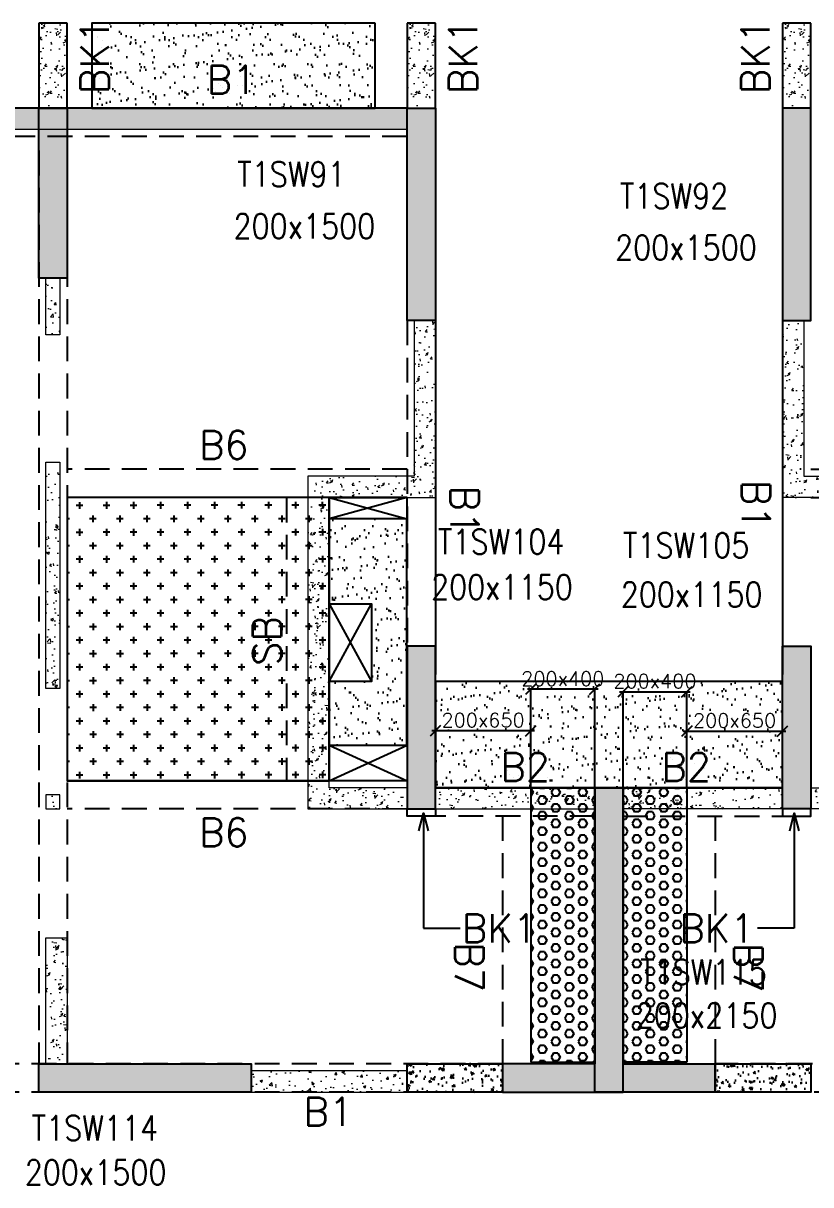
# Model space of a CAD drawing. Header units: millimetres. Extents: x 1078357 to 2594950, y -4969473 to -4636555.
# Drawn here: x 1542815 to 1548374, y -4661662 to -4653458 of the extents above; entities that cross this region are included whole.
import ezdxf

# ---------------------------------------------------------------- set-up
doc = ezdxf.new("R2010")
doc.units = ezdxf.units.MM
doc.header["$PDMODE"] = 35
for name, pattern in [('CONTINOUS', [0]), ('HIDDEN', [0.375, 0.25, -0.125]), ('New Retail block$0$CONTINOUS', [0])]:
    doc.linetypes.add(name, pattern=pattern)
doc.layers.get('0').update_dxf_attribs({"lineweight": 0})
doc.layers.get('Defpoints').update_dxf_attribs({"lineweight": 0})
for name, color, linetype, lineweight in [('A-_ANOTDIMA_D-', 6, 'Continuous', 13), ('COL. NO.', 30, 'Continuous', 25), ('COL. SIZE', 7, 'Continuous', 25), ('DIM', 9, 'Continuous', 25), ('HATCH', 8, 'Continuous', 30), ('RCC UPSTAND', 43, 'Continuous', 30), ('S-NON STR RCC WALL', 8, 'Continuous', 0)]:
    doc.layers.add(name, color=color, linetype=linetype, lineweight=lineweight)
for name, color, linetype in [('B-200x325', 201, 'HIDDEN'), ('B-200x375', 41, 'HIDDEN'), ('B-200x650', 241, 'HIDDEN'), ('B-300xSLAB THK.', 151, 'Continuous'), ('BK1-200x650', 241, 'HIDDEN'), ('DC BEAM NO.', 7, 'Continuous'), ('DROP SLAB', 8, 'Continuous'), ('NON STR. RCC WALL', 6, 'Continuous'), ('S-COLUMN_SHEAR WALL', 1, 'Continuous'), ('S-PROJECTION', 54, 'New Retail block$0$CONTINOUS'), ('SLAB FOLD', 8, 'Continuous')]:
    doc.layers.add(name, color=color, linetype=linetype)
doc.styles.add('Roman', font='romans')
doc.styles.add('ROMANS', font='romans.shx', dxfattribs={"width": 0.85})
doc.dimstyles.new('HARESH', dxfattribs={"dimtxt": 150, "dimasz": 75, "dimexe": 0, "dimexo": 0, "dimgap": 25, "dimtad": 1, "dimdec": 0, "dimdsep": 46, "dimtxsty": 'Roman', "dimblk": 'OBLIQUE', "dimcen": 225, "dimdle": 25, "dimclrd": 2, "dimclre": 2, "dimclrt": 7, "dimadec": 8, "dimazin": 1, "dimtfac": 1, "dimtdec": 0, "dimtmove": 0, "dimatfit": 0, "dimfxl": 1, "dimlwd": -1, "dimlwe": -1, "dimarcsym": 0})
pattern_1 = [(50, (-4869896.11, 23389624.3), (182.184669, -15.9390855), [19.05, -209.55]), (355, (-4869896.11, 23389624.3), (-35.2434214, 191.0568452), [15.24, -167.6405842]), (100.4514447, (-4869880.93, 23389622.96), (146.9412471, 175.1177519), [16.1900088, -178.0902446]), (46.1842, (-4869896.11, 23389675.1), (271.0790409, -42.042328), [28.575, -314.325]), (96.6355576, (-4869873.52, 23389671.6), (237.404134, 247.4261246), [24.2850231, -267.1356082]), (351.1841512, (-4869896.1, 23389675.1), (237.404134, 247.4261246), [22.859967, -251.459732]), (21, (-4869870.71, 23389662.4), (151.6143913, -102.2651982), [19.05, -209.55]), (326, (-4869870.71, 23389662.4), (61.8020283, 184.1879661), [15.24, -167.64]), (71.451445, (-4869858.08, 23389653.87), (213.4164193, 81.9227689), [16.1900088, -178.0899376]), (37.5, (-4869896.11, 23389624.29), (3.08860325, 84.55503887), [0, -165.608, 0, -170.18, 0, -168.275]), (7.5, (-4869896.11, 23389624.29), (66.8196625, 100.18057482), [0, -97.028, 0, -161.798, 0, -64.135]), (327.5, (-4869952.754, 23389624.29), (135.59059517, -5.728744), [0, -63.5, 0, -198.12, 0, -262.89]), (317.5, (-4869978.15, 23389624.29), (148.1291814, 25.42649103), [0, -82.55, 0, -131.572, 0, -186.69])]
pattern_2 = [(180, (1472199.53, -4472052.85), (-7e-15, -54.992613), [31.75, -63.5]), (300, (1472199.53, -4472052.85), (47.625, 27.496307), [31.75, -63.5]), (240, (1472167.78, -4472052.85), (47.625, -27.496307), [31.75, -63.5])]

# ---------------------------------------------------------------- blocks, each defined once
blk = doc.blocks.new('_Oblique')
at = {"color": 0, "linetype": 'ByBlock', "lineweight": -2}
blk.add_line((-0.5, -0.5), (0.5, 0.5), dxfattribs=at)
blk = doc.blocks.new('*D1372')
at = {"layer": 'Defpoints', "color": 0, "ltscale": 700, "transparency": 16777216}
for p in [(1546399, -4658162.3), (1546399, -4658857.3, 0), (1546849.2, -4658857.3, 0)]:
    blk.add_point(p, dxfattribs=at)
at = {"layer": 'DIM', "color": 2, "ltscale": 700, "transparency": 16777216}
for p, q in [((1546874.2, -4658162.3), (1546374, -4658162.3)), ((1546399, -4658857.3), (1546399, -4658162.3)), ((1546849.2, -4658857.3), (1546849.2, -4658162.3))]:
    blk.add_line(p, q, dxfattribs=at)
at = {"layer": 'DIM', "color": 2, "ltscale": 700, "transparency": 16777216, "xscale": 75, "yscale": 75, "zscale": 75, "rotation": 180}
blk.add_blockref('_Oblique', (1546399, -4658162.3), dxfattribs=at)
at = {"layer": 'DIM', "color": 2, "ltscale": 700, "transparency": 16777216, "xscale": 75, "yscale": 75, "zscale": 75}
blk.add_blockref('_Oblique', (1546849.2, -4658162.3), dxfattribs=at)
at = {"layer": 'DIM', "color": 7, "ltscale": 700, "transparency": 16777216, "insert": (1546624.1, -4658087.3), "char_height": 150, "attachment_point": 5, "style": 'Roman'}
blk.add_mtext('{\\H0.666667x;200x400}', dxfattribs=at)
blk = doc.blocks.new('*D1373')
at = {"layer": 'Defpoints', "color": 0, "ltscale": 700, "transparency": 16777216}
for p in [(1545724.4, -4658455.2), (1545724.4, -4658857.3, 0), (1546399, -4658857.3, 0)]:
    blk.add_point(p, dxfattribs=at)
at = {"layer": 'DIM', "color": 2, "ltscale": 700, "transparency": 16777216}
for p, q in [((1546424, -4658455.2), (1545699.4, -4658455.2)), ((1545724.4, -4658857.3), (1545724.4, -4658455.2)), ((1546399, -4658857.3), (1546399, -4658455.2))]:
    blk.add_line(p, q, dxfattribs=at)
at = {"layer": 'DIM', "color": 2, "ltscale": 700, "transparency": 16777216, "xscale": 75, "yscale": 75, "zscale": 75, "rotation": 180}
blk.add_blockref('_Oblique', (1545724.4, -4658455.2), dxfattribs=at)
at = {"layer": 'DIM', "color": 2, "ltscale": 700, "transparency": 16777216, "xscale": 75, "yscale": 75, "zscale": 75}
blk.add_blockref('_Oblique', (1546399, -4658455.2), dxfattribs=at)
at = {"layer": 'DIM', "color": 7, "ltscale": 700, "transparency": 16777216, "insert": (1546061.7, -4658380.2), "char_height": 150, "attachment_point": 5, "style": 'Roman'}
blk.add_mtext('{\\H0.666667x;200x650}', dxfattribs=at)
blk = doc.blocks.new('*D1374')
at = {"layer": 'Defpoints', "color": 0, "ltscale": 700, "transparency": 16777216}
for p in [(1547499.3, -4658180.6), (1547049.2, -4658857.3, 0), (1547499.3, -4658857.3, 0)]:
    blk.add_point(p, dxfattribs=at)
at = {"layer": 'DIM', "color": 2, "ltscale": 700, "transparency": 16777216}
for p, q in [((1547024.2, -4658180.6), (1547524.3, -4658180.6)), ((1547049.2, -4658857.3), (1547049.2, -4658180.6)), ((1547499.3, -4658857.3), (1547499.3, -4658180.6))]:
    blk.add_line(p, q, dxfattribs=at)
at = {"layer": 'DIM', "color": 2, "ltscale": 700, "transparency": 16777216, "xscale": 75, "yscale": 75, "zscale": 75, "rotation": 180}
blk.add_blockref('_Oblique', (1547049.2, -4658180.6), dxfattribs=at)
at = {"layer": 'DIM', "color": 2, "ltscale": 700, "transparency": 16777216, "xscale": 75, "yscale": 75, "zscale": 75}
blk.add_blockref('_Oblique', (1547499.3, -4658180.6), dxfattribs=at)
at = {"layer": 'DIM', "color": 7, "ltscale": 700, "transparency": 16777216, "insert": (1547274.3, -4658105.6), "char_height": 150, "attachment_point": 5, "style": 'Roman'}
blk.add_mtext('{\\H0.666667x;200x400}', dxfattribs=at)
blk = doc.blocks.new('*D1375')
at = {"layer": 'Defpoints', "color": 0, "ltscale": 700, "transparency": 16777216}
for p in [(1548174.2, -4658457.3), (1547499.3, -4658857.3, 0), (1548174.2, -4658857.3, 0)]:
    blk.add_point(p, dxfattribs=at)
at = {"layer": 'DIM', "color": 2, "ltscale": 700, "transparency": 16777216}
for p, q in [((1547474.3, -4658457.3), (1548199.2, -4658457.3)), ((1547499.3, -4658857.3), (1547499.3, -4658457.3)), ((1548174.2, -4658857.3), (1548174.2, -4658457.3))]:
    blk.add_line(p, q, dxfattribs=at)
at = {"layer": 'DIM', "color": 2, "ltscale": 700, "transparency": 16777216, "xscale": 75, "yscale": 75, "zscale": 75, "rotation": 180}
blk.add_blockref('_Oblique', (1547499.3, -4658457.3), dxfattribs=at)
at = {"layer": 'DIM', "color": 2, "ltscale": 700, "transparency": 16777216, "xscale": 75, "yscale": 75, "zscale": 75}
blk.add_blockref('_Oblique', (1548174.2, -4658457.3), dxfattribs=at)
at = {"layer": 'DIM', "color": 7, "ltscale": 700, "transparency": 16777216, "insert": (1547836.8, -4658382.3), "char_height": 150, "attachment_point": 5, "style": 'Roman'}
blk.add_mtext('{\\H0.666667x;200x650}', dxfattribs=at)
blk = doc.blocks.new('G$CD63B60BD')
at = {"layer": 'COL. NO.', "linetype": 'Continuous', "style": 'ROMANS', "width": 0.85}
for s, p in [('T1SW91', (74827, 15346.4, -320.4)), ('T1SW92', (77527.8, 15192.3, -320.4)), ('T1SW104', (76243.9, 12750.9, -320.4)), ('T1SW105', (77549.6, 12724.9, -320.4)), ('T1SW115', (77671.7, 9711.4, -320.4)), ('T1SW114', (73375.6, 8609.2, -320.4))]:
    blk.add_text(s, height=175, dxfattribs=at).set_placement(p)
at = {"layer": 'COL. SIZE', "linetype": 'Continuous', "style": 'ROMANS', "width": 0.85}
for s, p in [('200x1500', (74800.3, 14978.9, -320.4)), ('200x1500', (77494, 14827.7, -320.4)), ('200x1150', (76194.8, 12430, -320.4)), ('200x1150', (77533.7, 12377.4, -320.4)), ('200x2150', (77639.1, 9404, -320.4)), ('200x1500', (73326.5, 8295.7, -320.4))]:
    blk.add_text(s, height=175, dxfattribs=at).set_placement(p)

msp = doc.modelspace()

# ---------------------------------------------------------------- hatches: boundary and pattern name
at = {"layer": 'DROP SLAB'}
h = msp.add_hatch(dxfattribs=at)
h.set_pattern_fill('CROSS', color=8, scale=15, angle=179.96921)
h.set_pattern_definition([(180.03079016, (-2892142.08, 14067667.74), (-95.1987999, -95.3011726), [47.625, -142.875]), (270.03079016, (-2892165.9, 14067691.54), (95.3011726, -95.1987999), [47.625, -142.875])])
h.paths.add_polyline_path([(1544974.1, -4656808.1), (1543124.4, -4656808.1), (1543124.4, -4658807.9), (1544974.1, -4658807.9)])
at = {"layer": 'HATCH'}
h = msp.add_hatch(dxfattribs=at)
h.set_pattern_fill('AR-SAND', color=8, scale=3, angle=179.97015)
h.set_pattern_definition([(37.4701541, (-1431058.95, 9333512.38), (-4.7236114, 146.8264517), [0, -115.824, 0, -129.54, 0, -123.825]), (7.4701541, (-1431058.95, 9333512.38), (134.9689868, 214.9772528), [0, -62.484, 0, -104.394, 0, -40.005]), (327.4701541, (-1431152.68, 9333512.43), (237.2979035, 0.3075449), [0, -38.1, 0, -137.16, 0, -179.07]), (317.4701541, (-1431152.68, 9333512.43), (229.1017424, 66.759465), [0, -19.05, 0, -89.916, 0, -102.87])])
h.paths.add_polyline_path([(1545299.6, -4653457.9), (1543299.6, -4653457.9), (1543299.6, -4654057.9), (1545299.6, -4654057.9)])
h = msp.add_hatch(dxfattribs=at)
h.set_pattern_fill('AR-SAND', color=8, scale=3, angle=0.02985)
h.set_pattern_definition([(37.47015413, (-3486509.23, 18701550.77), (-4.72361136, 146.8264517), [0, -115.824, 0, -129.54, 0, -123.825]), (7.4701541, (-3486509.23, 18701550.77), (134.9689868, 214.9772528), [0, -62.484, 0, -104.394, 0, -40.005]), (327.4701541, (-3486602.95, 18701550.82), (237.2979035, 0.3075449), [0, -38.1, 0, -137.16, 0, -179.07]), (317.4701541, (-3486602.95, 18701550.82), (229.1017424, 66.759465), [0, -19.05, 0, -89.916, 0, -102.87])])
h.paths.add_polyline_path([(1545523.8, -4656957.9), (1544973.8, -4656957.9), (1544973.8, -4657557.9), (1545273.8, -4657557.9), (1545273.8, -4658107.9), (1544973.8, -4658107.8), (1544973.8, -4658557.9), (1545523.8, -4658557.9)])
h = msp.add_hatch(dxfattribs=at)
h.set_pattern_fill('AR-SAND', color=8, scale=3, angle=179.97015)
h.set_pattern_definition([(37.4701541, (-2528283.58, 14017481.48), (-4.72361136, 146.8264517), [0, -115.824, 0, -129.54, 0, -123.825]), (7.4701541, (-2528283.58, 14017481.48), (134.9689868, 214.9772528), [0, -62.484, 0, -104.394, 0, -40.005]), (327.4701541, (-2528377.3, 14017481.53), (237.2979035, 0.3075449), [0, -38.1, 0, -137.16, 0, -179.07]), (317.4701541, (-2528377.3, 14017481.53), (229.1017424, 66.759465), [0, -19.05, 0, -89.916, 0, -102.87])])
h.paths.add_polyline_path([(1548174.7, -4658107.8), (1545724.7, -4658107.8), (1545724.7, -4658857.8), (1548174.7, -4658857.8)])
h = msp.add_hatch(dxfattribs=at)
h.set_pattern_fill('AR-SAND', color=8, scale=3, angle=179.97015)
h.set_pattern_definition([(37.4701541, (-2528283.67, 14017481.48), (-4.72361136, 146.8264517), [0, -115.824, 0, -129.54, 0, -123.825]), (7.4701541, (-2528283.67, 14017481.48), (134.9689868, 214.9772528), [0, -62.484, 0, -104.394, 0, -40.005]), (327.4701541, (-2528377.39, 14017481.53), (237.2979035, 0.3075449), [0, -38.1, 0, -137.16, 0, -179.07]), (317.4701541, (-2528377.4, 14017481.53), (229.1017424, 66.759465), [0, -19.05, 0, -89.916, 0, -102.87])])
h.paths.add_polyline_path([(1548174.6, -4658257.9), (1545724.6, -4658257.9), (1545724.6, -4658857.8), (1548174.6, -4658857.8)])
at = {"layer": 'RCC UPSTAND'}
h = msp.add_hatch(dxfattribs=at)
h.set_pattern_fill('AR-CONC', color=8, scale=20, angle=90)
h.set_pattern_definition([(140, (-1662850.62, -7198227.45), (12.550427, 143.4520365), [15, -165]), (85, (-1662850.62, -7198227.45), (-150.438427, -27.7502667), [12, -132]), (190.4514445, (-1662849.58, -7198215.5), (-137.887998, 115.7017693), [12.7480384, -140.2284224]), (136.1842, (-1662890.62, -7198227.45), (33.103856, 213.448266), [22.5, -247.5]), (186.6356355, (-1662887.87, -7198209.66), (-194.82372, 186.932389), [19.122068, -210.342752]), (81.184164, (-1662890.62, -7198227.45), (-194.82372, 186.932389), [18, -198]), (111, (-1662880.62, -7198207.45), (80.523778, 119.3814104), [15, -165]), (56, (-1662880.62, -7198207.45), (-145.030009, 48.6630664), [12, -132]), (161.4514447, (-1662873.91, -7198197.5), (-64.5062306, 168.0444753), [12.748038, -140.2284224]), (127.5, (-1662850.625, -7198227.45), (-66.57877077, 2.43197106), [0, -130.4, 0, -134, 0, -132.5]), (97.5, (-1662850.625, -7198227.45), (-78.8823424, 52.6139075), [0, -76.4, 0, -127.4, 0, -50.5]), (57.5, (-1662850.625, -7198272.05), (4.51097435, 106.7644872), [0, -50, 0, -156, 0, -207]), (47.5, (-1662850.625, -7198292.05), (-20.0209965, 116.6372339), [0, -65, 0, -103.6, 0, -147])])
h.paths.add_polyline_path([(1546199.4, -4660808), (1546199.4, -4661008), (1545524.4, -4661007.9), (1545524.4, -4660807.9)])
h = msp.add_hatch(dxfattribs=at)
h.set_pattern_fill('AR-CONC', color=8, scale=20, angle=90)
h.set_pattern_definition([(140, (-1661325.63, -7198227.45), (12.550427, 143.4520365), [15, -165]), (85, (-1661325.63, -7198227.45), (-150.438427, -27.7502667), [12, -132]), (190.4514445, (-1661324.58, -7198215.5), (-137.887998, 115.7017693), [12.7480384, -140.2284224]), (136.1842, (-1661365.63, -7198227.45), (33.103856, 213.448266), [22.5, -247.5]), (186.6356355, (-1661362.87, -7198209.66), (-194.82372, 186.932389), [19.122068, -210.342752]), (81.184164, (-1661365.63, -7198227.45), (-194.82372, 186.932389), [18, -198]), (111, (-1661355.63, -7198207.45), (80.523778, 119.3814104), [15, -165]), (56, (-1661355.63, -7198207.45), (-145.030009, 48.6630664), [12, -132]), (161.4514447, (-1661348.92, -7198197.5), (-64.5062306, 168.0444753), [12.748038, -140.2284224]), (127.5, (-1661325.626, -7198227.45), (-66.57877077, 2.43197106), [0, -130.4, 0, -134, 0, -132.5]), (97.5, (-1661325.626, -7198227.45), (-78.8823424, 52.6139075), [0, -76.4, 0, -127.4, 0, -50.5]), (57.5, (-1661325.626, -7198272.05), (4.51097435, 106.7644872), [0, -50, 0, -156, 0, -207]), (47.5, (-1661325.63, -7198292.05), (-20.0209965, 116.6372339), [0, -65, 0, -103.6, 0, -147])])
h.paths.add_polyline_path([(1548374.4, -4660807.9), (1548374.4, -4661007.9), (1547699.4, -4661008), (1547699.4, -4660808)])
at = {"layer": 'S-COLUMN_SHEAR WALL', "lineweight": 25}
h = msp.add_hatch(color=1, dxfattribs=at)
h.dxf.hatch_style = 1
h.paths.add_polyline_path([(1542924.4, -4655257.9), (1543124.4, -4655257.9), (1543124.4, -4654057.9), (1542924.4, -4654057.9)])
at = {"layer": 'S-COLUMN_SHEAR WALL', "lineweight": 25, "extrusion": (-1.00316e-06, 2.11765e-11, 1)}
h = msp.add_hatch(color=1, dxfattribs=at)
h.dxf.hatch_style = 1
h.paths.add_polyline_path([(1545524.4, -4654057.9), (1545724.4, -4654057.9), (1545724.4, -4655557.9), (1545524.4, -4655557.9)])
at = {"layer": 'S-COLUMN_SHEAR WALL', "lineweight": 25, "extrusion": (1.00316e-06, 1.91639e-11, 1)}
h = msp.add_hatch(color=1, dxfattribs=at)
h.dxf.hatch_style = 1
h.paths.add_polyline_path([(1548374.4, -4654057.9), (1548174.4, -4654057.9), (1548174.4, -4655557.9), (1548374.4, -4655557.9)])
at = {"layer": 'S-COLUMN_SHEAR WALL', "lineweight": 25, "extrusion": (-1.00316e-06, 2.11765e-11, 1)}
h = msp.add_hatch(color=1, dxfattribs=at)
h.dxf.hatch_style = 1
h.paths.add_polyline_path([(1545524.4, -4659007.9), (1545724.4, -4659007.9), (1545724.4, -4657857.9), (1545524.4, -4657857.9)])
at = {"layer": 'S-COLUMN_SHEAR WALL', "lineweight": 25, "extrusion": (1.00316e-06, 1.91639e-11, 1)}
h = msp.add_hatch(color=1, dxfattribs=at)
h.dxf.hatch_style = 1
h.paths.add_polyline_path([(1548374.4, -4659007.9), (1548174.4, -4659007.9), (1548174.4, -4657857.9), (1548374.4, -4657857.9)])
at = {"layer": 'S-COLUMN_SHEAR WALL', "lineweight": 25}
h = msp.add_hatch(color=1, dxfattribs=at)
h.dxf.hatch_style = 1
h.paths.add_polyline_path([(1546849.4, -4660808), (1546199.4, -4660808), (1546199.4, -4661008), (1547049.4, -4661008), (1547049.4, -4658858), (1546849.4, -4658858)])
at = {"layer": 'S-COLUMN_SHEAR WALL', "lineweight": 25, "extrusion": (1.00316e-06, 1.91639e-11, 1)}
h = msp.add_hatch(color=1, dxfattribs=at)
h.dxf.hatch_style = 1
h.paths.add_polyline_path([(1547049.4, -4660808), (1547699.4, -4660808), (1547699.4, -4661008), (1546849.4, -4661008), (1546849.4, -4658858), (1547049.4, -4658858)])
at = {"layer": 'S-COLUMN_SHEAR WALL', "lineweight": 25}
h = msp.add_hatch(color=1, dxfattribs=at)
h.dxf.hatch_style = 1
h.paths.add_polyline_path([(1542924.4, -4660807.9), (1544424.4, -4660807.9), (1544424.4, -4661007.9), (1542924.4, -4661007.9)])
at = {"layer": 'S-NON STR RCC WALL'}
h = msp.add_hatch(dxfattribs=at)
h.set_pattern_fill('AR-CONC', color=256, angle=180)
h.set_pattern_definition([(50, (-6990920.4, 32901630.35), (182.184669, -15.93908554), [19.05, -209.55]), (355, (-6990920.4, 32901630.35), (-35.2434214, 191.0568452), [15.24, -167.6405842]), (100.4514447, (-6990905.22, 32901629.03), (146.9412471, 175.1177519), [16.1900088, -178.0902446]), (46.1842, (-6990920.4, 32901681.15), (271.0790409, -42.0423279), [28.575, -314.325]), (96.6355576, (-6990897.81, 32901677.65), (237.404134, 247.4261246), [24.2850231, -267.1356082]), (351.1841512, (-6990920.4, 32901681.15), (237.404134, 247.4261246), [22.859967, -251.459732]), (21, (-6990895, 32901668.45), (151.61439127, -102.2651982), [19.05, -209.55]), (326, (-6990895, 32901668.45), (61.80202835, 184.1879661), [15.24, -167.64]), (71.451445, (-6990882.37, 32901659.93), (213.4164193, 81.9227689), [16.1900088, -178.0899376]), (37.5, (-6990920.404, 32901630.353), (3.08860325, 84.55503887), [0, -165.608, 0, -170.18, 0, -168.275]), (7.5, (-6990920.4, 32901630.35), (66.8196625, 100.18057482), [0, -97.028, 0, -161.798, 0, -64.135]), (327.5, (-6990977.046, 32901630.353), (135.59059517, -5.72874399), [0, -63.5, 0, -198.12, 0, -262.89]), (317.5, (-6991002.45, 32901630.35), (148.1291814, 25.42649103), [0, -82.55, 0, -131.572, 0, -186.69])])
h.paths.add_polyline_path([(1543124.4, -4654057.8), (1543124.4, -4653457.8), (1542924.4, -4653457.8), (1542924.4, -4654057.8), (1543124.4, -4654057.8)], is_closed=False)
h = msp.add_hatch(dxfattribs=at)
h.set_pattern_fill('AR-CONC', color=256, angle=180)
h.set_pattern_definition([(50, (-6988320.38, 32901630.35), (182.184669, -15.93908554), [19.05, -209.55]), (355, (-6988320.38, 32901630.35), (-35.2434214, 191.0568452), [15.24, -167.6405842]), (100.4514447, (-6988305.2, 32901629.02), (146.9412471, 175.1177519), [16.1900088, -178.0902446]), (46.1842, (-6988320.38, 32901681.15), (271.0790409, -42.0423279), [28.575, -314.325]), (96.6355576, (-6988297.8, 32901677.64), (237.404134, 247.4261246), [24.2850231, -267.1356082]), (351.1841512, (-6988320.38, 32901681.15), (237.404134, 247.4261246), [22.859967, -251.459732]), (21, (-6988294.98, 32901668.45), (151.61439127, -102.2651982), [19.05, -209.55]), (326, (-6988294.98, 32901668.45), (61.80202835, 184.1879661), [15.24, -167.64]), (71.451445, (-6988282.35, 32901659.93), (213.4164193, 81.9227689), [16.1900088, -178.0899376]), (37.5, (-6988320.384, 32901630.35), (3.08860325, 84.55503887), [0, -165.608, 0, -170.18, 0, -168.275]), (7.5, (-6988320.38, 32901630.35), (66.8196625, 100.18057482), [0, -97.028, 0, -161.798, 0, -64.135]), (327.5, (-6988377.026, 32901630.35), (135.59059517, -5.72874399), [0, -63.5, 0, -198.12, 0, -262.89]), (317.5, (-6988402.43, 32901630.35), (148.1291814, 25.42649103), [0, -82.55, 0, -131.572, 0, -186.69])])
h.paths.add_polyline_path([(1545724.4, -4654057.8), (1545724.4, -4653457.9), (1545524.4, -4653457.9), (1545524.4, -4654057.9), (1545724.4, -4654057.9)], is_closed=False)
h = msp.add_hatch(dxfattribs=at)
h.set_pattern_fill('AR-CONC', color=256, angle=180)
h.set_pattern_definition([(50, (-6985670.4, 32901630.36), (182.184669, -15.93908554), [19.05, -209.55]), (355, (-6985670.4, 32901630.36), (-35.2434214, 191.0568452), [15.24, -167.6405842]), (100.4514447, (-6985655.22, 32901629.03), (146.9412471, 175.1177519), [16.1900088, -178.0902446]), (46.1842, (-6985670.4, 32901681.16), (271.0790409, -42.0423279), [28.575, -314.325]), (96.6355576, (-6985647.81, 32901677.66), (237.404134, 247.4261246), [24.2850231, -267.1356082]), (351.1841512, (-6985670.4, 32901681.16), (237.404134, 247.4261246), [22.859967, -251.459732]), (21, (-6985645, 32901668.46), (151.61439127, -102.2651982), [19.05, -209.55]), (326, (-6985645, 32901668.46), (61.80202835, 184.1879661), [15.24, -167.64]), (71.451445, (-6985632.37, 32901659.94), (213.4164193, 81.9227689), [16.1900088, -178.0899376]), (37.5, (-6985670.404, 32901630.36), (3.08860325, 84.55503887), [0, -165.608, 0, -170.18, 0, -168.275]), (7.5, (-6985670.4, 32901630.36), (66.8196625, 100.18057482), [0, -97.028, 0, -161.798, 0, -64.135]), (327.5, (-6985727.046, 32901630.36), (135.59059517, -5.72874399), [0, -63.5, 0, -198.12, 0, -262.89]), (317.5, (-6985752.45, 32901630.36), (148.1291814, 25.42649103), [0, -82.55, 0, -131.572, 0, -186.69])])
h.paths.add_polyline_path([(1548374.4, -4654057.8), (1548374.4, -4653457.8), (1548174.4, -4653457.8), (1548174.4, -4654057.8), (1548374.4, -4654057.8)], is_closed=False)
h = msp.add_hatch(dxfattribs=at)
h.set_pattern_fill('AR-CONC', color=256, angle=180)
h.set_pattern_definition([(50, (-3772671.4, 18705605.1), (182.184669, -15.9390855), [19.05, -209.55]), (355, (-3772671.4, 18705605.1), (-35.2434214, 191.0568452), [15.24, -167.6405842]), (100.4514447, (-3772656.21, 18705603.78), (146.9412471, 175.1177519), [16.1900088, -178.0902446]), (46.1842, (-3772671.4, 18705655.9), (271.0790409, -42.042328), [28.575, -314.325]), (96.6355576, (-3772648.8, 18705652.4), (237.404134, 247.4261246), [24.285023, -267.135608]), (351.1841512, (-3772671.4, 18705655.9), (237.404134, 247.4261246), [22.859967, -251.459732]), (21, (-3772646, 18705643.2), (151.6143913, -102.2651982), [19.05, -209.55]), (326, (-3772646, 18705643.2), (61.8020283, 184.1879661), [15.24, -167.64]), (71.451445, (-3772633.36, 18705634.68), (213.4164193, 81.9227689), [16.1900088, -178.0899376]), (37.5, (-3772671.396, 18705605.106), (3.08860325, 84.55503887), [0, -165.608, 0, -170.18, 0, -168.275]), (7.5, (-3772671.4, 18705605.11), (66.8196625, 100.18057482), [0, -97.028, 0, -161.798, 0, -64.135]), (327.5, (-3772728.04, 18705605.106), (135.59059517, -5.728744), [0, -63.5, 0, -198.12, 0, -262.89]), (317.5, (-3772753.44, 18705605.1), (148.1291814, 25.42649103), [0, -82.55, 0, -131.572, 0, -186.69])])
h.paths.add_polyline_path([(1545199.6, -4654057.9), (1545524.6, -4654057.9), (1545524.6, -4654207.9), (1545199.6, -4654207.9)])
h.paths.add_polyline_path([(1543399.6, -4654057.9), (1545199.6, -4654057.9), (1545199.6, -4654207.9), (1543399.6, -4654207.9)])
h.paths.add_polyline_path([(1537449.6, -4654057.9), (1538199.6, -4654057.9), (1538199.6, -4654207.9), (1537449.6, -4654207.9)])
h.paths.add_polyline_path([(1538199.6, -4654057.9), (1539999.6, -4654057.9), (1539999.6, -4654207.9), (1538199.6, -4654207.9)])
h.paths.add_polyline_path([(1542649.6, -4654057.9), (1543399.6, -4654057.9), (1543399.6, -4654207.9), (1542649.6, -4654207.9)])
h.paths.add_polyline_path([(1540849.6, -4654057.9), (1542649.6, -4654057.9), (1542649.6, -4654207.9), (1540849.6, -4654207.9)])
h.paths.add_polyline_path([(1535327.5, -4654057.9), (1535649.6, -4654057.9), (1535649.6, -4654207.9), (1535327.5, -4654207.9)])
h.paths.add_polyline_path([(1539999.6, -4654057.9), (1540324.6, -4654057.9), (1540324.6, -4654207.9), (1539999.6, -4654207.9)])
h.paths.add_polyline_path([(1540524.6, -4654057.9), (1540849.6, -4654057.9), (1540849.6, -4654207.9), (1540524.6, -4654207.9)])
h.paths.add_polyline_path([(1535649.6, -4654057.9), (1537449.6, -4654057.9), (1537449.6, -4654207.9), (1535649.6, -4654207.9)])
h = msp.add_hatch(dxfattribs=at)
h.set_pattern_fill('AR-CONC', color=256, angle=180)
h.set_pattern_definition([(50, (1543037.6, -4614655.87), (182.18467, -15.9391), [19.05, -209.55]), (355, (1543037.6, -4614655.87), (-35.2434, 191.05685), [15.24, -167.6406]), (100.45144, (1543052.79, -4614657.2), (146.94125, 175.11775), [16.19, -178.09024]), (46.1842, (1543037.6, -4614605.07), (271.079, -42.0423), [28.575, -314.325]), (96.63556, (1543060.2, -4614608.57), (237.4041, 247.4261), [24.285, -267.1356]), (351.18415, (1543037.6, -4614605.07), (237.4041, 247.4261), [22.86, -251.4597]), (21, (1543063, -4614617.77), (151.6144, -102.2652), [19.05, -209.55]), (326, (1543063, -4614617.77), (61.802, 184.188), [15.24, -167.64]), (71.45144, (1543075.64, -4614626.29), (213.4164, 81.9228), [16.19, -178.0899]), (37.5, (1543037.606, -4614655.87), (3.0886, 84.55504), [0, -165.608, 0, -170.18, 0, -168.275]), (7.5, (1543037.61, -4614655.87), (66.81966, 100.18057), [0, -97.028, 0, -161.798, 0, -64.135]), (327.5, (1542980.964, -4614655.87), (135.5906, -5.72874), [0, -63.5, 0, -198.12, 0, -262.89]), (317.5, (1542955.56, -4614655.87), (148.12918, 25.4265), [0, -82.55, 0, -131.572, 0, -186.69])])
h.paths.add_polyline_path([(1542974.6, -4655257.9), (1543074.6, -4655257.9), (1543074.6, -4655657.9), (1542974.6, -4655657.9)])
h = msp.add_hatch(dxfattribs=at)
h.set_pattern_fill('AR-CONC', color=256)
h.set_pattern_definition(pattern_1)
h.paths.add_polyline_path([(1544824.6, -4656657.9), (1544824.6, -4659007.9), (1545524.6, -4659007.9), (1545524.6, -4658857.9), (1544974.6, -4658857.9), (1544974.6, -4656807.9), (1545724.6, -4656807.9), (1545724.6, -4655557.8), (1545574.6, -4655557.8), (1545574.6, -4656657.9)])
h = msp.add_hatch(dxfattribs=at)
h.set_pattern_fill('AR-CONC', color=256, angle=180)
h.set_pattern_definition(pattern_1)
h.paths.add_polyline_path([(1549074.6, -4656657.9), (1549074.6, -4659007.9), (1548374.6, -4659007.9), (1548374.6, -4658857.9), (1548924.6, -4658857.9), (1548924.6, -4656807.9), (1548174.6, -4656807.9), (1548174.6, -4655557.8), (1548324.6, -4655557.8), (1548324.6, -4656657.9)])
h = msp.add_hatch(dxfattribs=at)
h.set_pattern_fill('AR-CONC', color=256, angle=180)
h.set_pattern_definition([(50, (2640262.32, -9298675.05), (182.184669, -15.9390855), [19.05, -209.55]), (355, (2640262.32, -9298675.05), (-35.2434214, 191.056845), [15.24, -167.640584]), (100.4514447, (2640277.5, -9298676.38), (146.941247, 175.117752), [16.190009, -178.0902446]), (46.1842, (2640262.32, -9298624.25), (271.079041, -42.042328), [28.575, -314.325]), (96.6355576, (2640284.9, -9298627.76), (237.404134, 247.426125), [24.285023, -267.135608]), (351.184151, (2640262.32, -9298624.25), (237.404134, 247.426125), [22.859967, -251.459732]), (21, (2640287.72, -9298636.95), (151.6143913, -102.265198), [19.05, -209.55]), (326, (2640287.72, -9298636.95), (61.802028, 184.187966), [15.24, -167.64]), (71.451445, (2640300.36, -9298645.48), (213.416419, 81.922769), [16.190009, -178.0899376]), (37.5, (2640262.32, -9298675.054), (3.08860325, 84.5550389), [0, -165.608, 0, -170.18, 0, -168.275]), (7.5, (2640262.32, -9298675.05), (66.8196625, 100.1805748), [0, -97.028, 0, -161.798, 0, -64.135]), (327.5, (2640205.68, -9298675.054), (135.5905952, -5.728744), [0, -63.5, 0, -198.12, 0, -262.89]), (317.5, (2640180.28, -9298675.05), (148.1291814, 25.426491), [0, -82.55, 0, -131.572, 0, -186.69])])
h.paths.add_polyline_path([(1542974.6, -4656557.9), (1543074.6, -4656557.9), (1543074.6, -4658157.9), (1542974.6, -4658157.9)])
h = msp.add_hatch(dxfattribs=at)
h.set_pattern_fill('AR-CONC', color=256, angle=180)
h.set_pattern_definition([(50, (2640249.11, -9300039.72), (182.184669, -15.9390855), [19.05, -209.55]), (355, (2640249.1, -9300039.72), (-35.2434214, 191.056845), [15.24, -167.640584]), (100.4514447, (2640264.29, -9300041.05), (146.941247, 175.117752), [16.190009, -178.0902446]), (46.1842, (2640249.1, -9299988.92), (271.079041, -42.042328), [28.575, -314.325]), (96.6355576, (2640271.7, -9299992.42), (237.404134, 247.426125), [24.285023, -267.135608]), (351.184151, (2640249.1, -9299988.92), (237.404134, 247.426125), [22.859967, -251.459732]), (21, (2640274.51, -9300001.62), (151.6143913, -102.265198), [19.05, -209.55]), (326, (2640274.5, -9300001.62), (61.802028, 184.187966), [15.24, -167.64]), (71.451445, (2640287.14, -9300010.14), (213.416419, 81.922769), [16.190009, -178.0899376]), (37.5, (2640249.11, -9300039.72), (3.08860325, 84.5550389), [0, -165.608, 0, -170.18, 0, -168.275]), (7.5, (2640249.11, -9300039.72), (66.8196625, 100.1805748), [0, -97.028, 0, -161.798, 0, -64.135]), (327.5, (2640192.466, -9300039.72), (135.5905952, -5.728744), [0, -63.5, 0, -198.12, 0, -262.89]), (317.5, (2640167.07, -9300039.72), (148.1291814, 25.426491), [0, -82.55, 0, -131.572, 0, -186.69])])
h.paths.add_polyline_path([(1542974.6, -4659007.9), (1543074.6, -4659007.9), (1543074.6, -4658907.9), (1542974.6, -4658907.9)])
h = msp.add_hatch(dxfattribs=at)
h.set_pattern_fill('AR-CONC', color=256)
h.set_pattern_definition(pattern_1)
h.paths.add_polyline_path([(1546849.6, -4658857.9), (1545724.6, -4658857.9), (1545724.6, -4659007.9), (1546849.6, -4659007.9)])
h = msp.add_hatch(dxfattribs=at)
h.set_pattern_fill('AR-CONC', color=256, angle=180)
h.set_pattern_definition(pattern_1)
h.paths.add_polyline_path([(1547049.6, -4658857.9), (1548174.6, -4658857.9), (1548174.6, -4659007.9), (1547049.6, -4659007.9)])
h = msp.add_hatch(dxfattribs=at)
h.set_pattern_fill('AR-CONC', color=256, angle=180)
h.set_pattern_definition([(50, (-5908560.57, 28073643.47), (182.184669, -15.93908554), [19.05, -209.55]), (355, (-5908560.57, 28073643.47), (-35.2434214, 191.0568452), [15.24, -167.6405842]), (100.4514447, (-5908545.4, 28073642.14), (146.9412471, 175.1177519), [16.1900088, -178.0902446]), (46.1842, (-5908560.57, 28073694.27), (271.0790409, -42.042328), [28.575, -314.325]), (96.6355576, (-5908537.98, 28073690.77), (237.404134, 247.4261246), [24.2850231, -267.1356082]), (351.1841512, (-5908560.57, 28073694.27), (237.404134, 247.4261246), [22.859967, -251.459732]), (21, (-5908535.17, 28073681.57), (151.6143913, -102.2651982), [19.05, -209.55]), (326, (-5908535.17, 28073681.57), (61.8020283, 184.1879661), [15.24, -167.64]), (71.451445, (-5908522.54, 28073673.05), (213.4164193, 81.9227689), [16.1900088, -178.0899376]), (37.5, (-5908560.573, 28073643.47), (3.08860325, 84.55503887), [0, -165.608, 0, -170.18, 0, -168.275]), (7.5, (-5908560.57, 28073643.47), (66.8196625, 100.18057482), [0, -97.028, 0, -161.798, 0, -64.135]), (327.5, (-5908617.215, 28073643.47), (135.59059517, -5.72874399), [0, -63.5, 0, -198.12, 0, -262.89]), (317.5, (-5908642.62, 28073643.47), (148.1291814, 25.42649103), [0, -82.55, 0, -131.572, 0, -186.69])])
h.paths.add_polyline_path([(1542974.6, -4659917.9), (1543124.6, -4659917.9), (1543124.6, -4660807.8), (1542974.6, -4660807.8)])
at = {"layer": 'S-NON STR RCC WALL', "ltscale": 700}
h = msp.add_hatch(dxfattribs=at)
h.set_pattern_fill('AR-CONC', color=256)
h.set_pattern_definition([(50, (1491407.99, -4622922.35), (182.18467, -15.9391), [19.05, -209.55]), (355, (1491407.99, -4622922.35), (-35.2434, 191.05685), [15.24, -167.6406]), (100.45144, (1491423.17, -4622923.67), (146.94125, 175.11775), [16.19, -178.09024]), (46.1842, (1491407.99, -4622871.55), (271.07904, -42.0423), [28.575, -314.325]), (96.63556, (1491430.58, -4622875.05), (237.4041, 247.4261), [24.285, -267.1356]), (351.18415, (1491408, -4622871.55), (237.4041, 247.4261), [22.86, -251.4597]), (21, (1491433.39, -4622884.25), (151.6144, -102.2652), [19.05, -209.55]), (326, (1491433.39, -4622884.25), (61.80203, 184.18797), [15.24, -167.64]), (71.45144, (1491446.02, -4622892.77), (213.4164, 81.92277), [16.19, -178.08994]), (37.5, (1491407.986, -4622922.346), (3.088603, 84.55504), [0, -165.608, 0, -170.18, 0, -168.275]), (7.5, (1491407.99, -4622922.35), (66.81966, 100.18057), [0, -97.028, 0, -161.798, 0, -64.135]), (327.5, (1491351.344, -4622922.346), (135.590595, -5.728744), [0, -63.5, 0, -198.12, 0, -262.89]), (317.5, (1491325.94, -4622922.35), (148.12918, 25.4265), [0, -82.55, 0, -131.572, 0, -186.69])])
h.paths.add_polyline_path([(1545524.6, -4660857.9), (1544424.4, -4660857.9), (1544424.4, -4661007.8), (1545524.6, -4661007.8)])
at = {"layer": 'SLAB FOLD', "ltscale": 1000}
h = msp.add_hatch(dxfattribs=at)
h.set_pattern_fill('HEX', color=8, scale=10, angle=180)
h.set_pattern_definition(pattern_2)
h.paths.add_polyline_path([(1546849.5, -4660797.2), (1546399.5, -4660797.2), (1546399.5, -4658857.9), (1546849.5, -4658857.9)])
h = msp.add_hatch(dxfattribs=at)
h.set_pattern_fill('HEX', color=8, scale=10, angle=180)
h.set_pattern_definition(pattern_2)
h.paths.add_polyline_path([(1547499.5, -4660797.8), (1547049.5, -4660797.8), (1547049.5, -4658857.9), (1547499.5, -4658857.9)])

# ---------------------------------------------------------------- linework, layer by layer
at = {"layer": 'B-200x325', "ltscale": 700}
for p, q in [((1545524.4, -4656608.2, 0), (1543124.4, -4656608.1, 0)), ((1548374.3, -4656608.1, 0), (1550774.3, -4656608.1, 0)), ((1545524.2, -4659008, 0), (1543124.4, -4659007.9, 0))]:
    msp.add_line(p, q, dxfattribs=at)
at = {"layer": 'B-200x325', "linetype": 'Continuous', "ltscale": 700}
for p, q in [((1545524.4, -4656808.2, 0), (1543124.4, -4656808.1, 0)), ((1548374.3, -4656808.1, 0), (1550774.3, -4656808.1, 0)), ((1545524.2, -4658808, 0), (1543124.4, -4658807.9, 0))]:
    msp.add_line(p, q, dxfattribs=at)
at = {"layer": 'B-200x375', "ltscale": 700}
for p, q in [((1546199.2, -4659057.9, 0), (1546199.2, -4660807.9)), ((1547699.5, -4659057.9, 0), (1547699.5, -4660807.9))]:
    msp.add_line(p, q, dxfattribs=at)
at = {"layer": 'B-200x375', "linetype": 'Continuous', "ltscale": 700}
for p, q in [((1546399.2, -4659057.9, 0), (1546399.2, -4660797.2, 0)), ((1547499.5, -4659057.9, 0), (1547499.5, -4660797.2, 0))]:
    msp.add_line(p, q, dxfattribs=at)
at = {"layer": 'B-200x650', "linetype": 'CONTINOUS', "ltscale": 700}
for p, q in [((1543124.4, -4653457.8, 0), (1542924.4, -4653457.8, 0)), ((1542924.4, -4653457.8, 0), (1542924.4, -4654057.8)), ((1543124.4, -4654057.8), (1543124.4, -4653457.8, 0)), ((1545724.4, -4653457.9, 0), (1545524.4, -4653457.9, 0)), ((1545524.4, -4653457.9, 0), (1545524.4, -4654057.9)), ((1545724.4, -4654057.9), (1545724.4, -4653457.9, 0)), ((1548374.4, -4653457.8, 0), (1548174.4, -4653457.8, 0)), ((1548174.4, -4653457.8, 0), (1548174.4, -4654057.8, 0)), ((1548374.4, -4654057.8, 0), (1548374.4, -4653457.8, 0)), ((1545524.6, -4654057.9, 0), (1540524.6, -4654057.9, 0)), ((1545724.6, -4655557.8, 0), (1545724.6, -4658057.9, 0)), ((1548174.6, -4655557.8, 0), (1548174.6, -4658057.9, 0)), ((1548174.6, -4658857.8, 0), (1545724.6, -4658857.8, 0))]:
    msp.add_line(p, q, dxfattribs=at)
at = {"layer": 'B-200x650', "linetype": 'HIDDEN', "ltscale": 700}
for p, q in [((1545524.6, -4654257.9, 0), (1540524.6, -4654257.9, 0)), ((1542924.6, -4654357.9, 0), (1542924.6, -4660807.8, 0)), ((1543124.6, -4654357.9, 0), (1543124.6, -4660807.8, 0)), ((1545524.6, -4655557.8, 0), (1545524.6, -4658057.9, 0)), ((1546849.6, -4659057.8, 0), (1545724.6, -4659057.8, 0)), ((1547049.6, -4659057.8, 0), (1548174.6, -4659057.8, 0)), ((1546199.4, -4660807.8, 0), (1540524.6, -4660807.8, 0)), ((1553374.6, -4660807.8, 0), (1547699.4, -4660807.8, 0)), ((1546199.4, -4661007.8, 0), (1533999.4, -4661007.8, 0)), ((1555924.6, -4661007.8, 0), (1547699.4, -4661007.8, 0))]:
    msp.add_line(p, q, dxfattribs=at)
at = {"layer": 'B-300xSLAB THK.', "linetype": 'HIDDEN', "ltscale": 700}
msp.add_line((1544674.1, -4656808.2, 0), (1544674.1, -4658808, 0), dxfattribs=at)
at = {"layer": 'B-300xSLAB THK.', "linetype": 'ByBlock', "ltscale": 700}
msp.add_line((1544974.1, -4656808.2, 0), (1544974.1, -4658808, 0), dxfattribs=at)
at = {"layer": 'BK1-200x650', "linetype": 'Continuous', "ltscale": 700, "elevation": 0}
for points in [[(1545524.6, -4659007.9), (1545724.7, -4659007.9), (1545724.7, -4659058), (1545524.6, -4659058)], [(1548374.6, -4659007.9), (1548174.6, -4659007.9), (1548174.6, -4659058), (1548374.6, -4659058)]]:
    msp.add_lwpolyline(points, close=True, dxfattribs=at)
at = {"layer": 'DROP SLAB', "color": 3, "linetype": 'CONTINOUS', "ltscale": 500}
for p, q in [((1545524.1, -4656807.9, 0), (1544974.1, -4656957.9, 0)), ((1544974.9, -4656808.2, 0), (1545524.1, -4656957.9, 0)), ((1544974.4, -4657557.9, 0), (1545274.4, -4658107.9, 0)), ((1544974.4, -4658107.9, 0), (1545274.4, -4657557.9, 0)), ((1544974.5, -4658557.9, 0), (1545524.4, -4658807.9, 0)), ((1544974.5, -4658807.9, 0), (1545524.5, -4658557.9, 0))]:
    msp.add_line(p, q, dxfattribs=at)
at = {"layer": 'DROP SLAB', "color": 3, "linetype": 'CONTINOUS', "ltscale": 500, "elevation": 0}
for points in [[(1544974.1, -4656808.1), (1543124.4, -4656808.1), (1543124.4, -4658807.9), (1544974.1, -4658807.9)], [(1544974.1, -4656808.2), (1545524.1, -4656808.2), (1545524.1, -4656957.9), (1544974.1, -4656957.9)], [(1544974.4, -4657557.9), (1545274.4, -4657557.9), (1545274.4, -4658107.9), (1544974.4, -4658107.9)], [(1544974.5, -4658557.9), (1545524.4, -4658557.9), (1545524.4, -4658807.9), (1544974.5, -4658807.9)]]:
    msp.add_lwpolyline(points, close=True, dxfattribs=at)
at = {"layer": 'NON STR. RCC WALL', "elevation": 0}
for points in [[(1546199.4, -4660808), (1546199.4, -4661008), (1545524.4, -4661007.9), (1545524.4, -4660807.9)], [(1548374.4, -4660807.9), (1548374.4, -4661007.9), (1547699.4, -4661008), (1547699.4, -4660808)]]:
    msp.add_lwpolyline(points, close=True, dxfattribs=at)
at = {"layer": 'S-COLUMN_SHEAR WALL', "color": 1, "lineweight": 25, "elevation": 0}
for points in [[(1542924.4, -4654057.9), (1543124.4, -4654057.9), (1543124.4, -4655257.9), (1542924.4, -4655257.9)], [(1542924.4, -4660807.9), (1544424.4, -4660807.9), (1544424.4, -4661007.9), (1542924.4, -4661007.9)]]:
    msp.add_lwpolyline(points, close=True, dxfattribs=at)
at = {"layer": 'S-COLUMN_SHEAR WALL', "color": 1, "lineweight": 25, "extrusion": (-1.00316e-06, 2.11765e-11, 1), "elevation": -1.6}
for points in [[(1545524.4, -4654057.9), (1545724.4, -4654057.9), (1545724.4, -4655557.9), (1545524.4, -4655557.9)], [(1545524.4, -4659007.9), (1545724.4, -4659007.9), (1545724.4, -4657857.9), (1545524.4, -4657857.9)]]:
    msp.add_lwpolyline(points, close=True, dxfattribs=at)
at = {"layer": 'S-COLUMN_SHEAR WALL', "color": 1, "lineweight": 25, "extrusion": (1.00316e-06, 1.91639e-11, 1), "elevation": 1.6}
for points in [[(1548374.4, -4654057.9), (1548174.4, -4654057.9), (1548174.4, -4655557.9), (1548374.4, -4655557.9)], [(1548374.4, -4659007.9), (1548174.4, -4659007.9), (1548174.4, -4657857.9), (1548374.4, -4657857.9)]]:
    msp.add_lwpolyline(points, close=True, dxfattribs=at)
at = {"layer": 'S-COLUMN_SHEAR WALL', "color": 1, "lineweight": 25, "elevation": 0}
msp.add_lwpolyline([(1546849.4, -4660808), (1546199.4, -4660808), (1546199.4, -4661008), (1547049.4, -4661008), (1547049.4, -4658858), (1546849.4, -4658858), (1546849.4, -4660808)], dxfattribs=at)
at = {"layer": 'S-COLUMN_SHEAR WALL', "color": 1, "lineweight": 25, "extrusion": (1.00316e-06, 1.91639e-11, 1), "elevation": 1.5}
msp.add_lwpolyline([(1547049.4, -4660808), (1547699.4, -4660808), (1547699.4, -4661008), (1546849.4, -4661008), (1546849.4, -4658858), (1547049.4, -4658858), (1547049.4, -4660808)], dxfattribs=at)
at = {"layer": 'S-NON STR RCC WALL', "elevation": 0}
for points in [[(1540524.6, -4654057.9), (1545524.6, -4654057.9), (1545524.6, -4654207.9), (1540524.6, -4654207.9)], [(1542974.6, -4655257.9), (1543074.6, -4655257.9), (1543074.6, -4655657.9), (1542974.6, -4655657.9)], [(1544824.6, -4656657.9), (1544824.6, -4659007.9), (1545524.6, -4659007.9), (1545524.6, -4658857.9), (1544974.6, -4658857.9), (1544974.6, -4656807.9), (1545724.6, -4656807.9), (1545724.6, -4655557.8), (1545574.6, -4655557.8), (1545574.6, -4656657.9)], [(1549074.6, -4656657.9), (1549074.6, -4659007.9), (1548374.6, -4659007.9), (1548374.6, -4658857.9), (1548924.6, -4658857.9), (1548924.6, -4656807.9), (1548174.6, -4656807.9), (1548174.6, -4655557.8), (1548324.6, -4655557.8), (1548324.6, -4656657.9)], [(1546849.6, -4658857.9), (1545724.6, -4658857.9), (1545724.6, -4659007.9), (1546849.6, -4659007.9)], [(1547049.6, -4658857.9), (1548174.6, -4658857.9), (1548174.6, -4659007.9), (1547049.6, -4659007.9)]]:
    msp.add_lwpolyline(points, close=True, dxfattribs=at)
at = {"layer": 'S-NON STR RCC WALL', "ltscale": 700, "elevation": 0}
for points in [[(1542974.6, -4656557.9), (1543074.6, -4656557.9), (1543074.6, -4658157.9), (1542974.6, -4658157.9)], [(1542974.6, -4659007.9), (1543074.6, -4659007.9), (1543074.6, -4658907.9), (1542974.6, -4658907.9)], [(1542974.6, -4659917.9), (1543124.6, -4659917.9), (1543124.6, -4660807.8), (1542974.6, -4660807.8)], [(1545524.6, -4660857.9), (1544424.4, -4660857.9), (1544424.4, -4661007.8), (1545524.6, -4661007.8)]]:
    msp.add_lwpolyline(points, close=True, dxfattribs=at)
at = {"layer": 'S-PROJECTION', "elevation": 0}
for points in [[(1545299.6, -4653457.9), (1543299.6, -4653457.9), (1543299.6, -4654057.9), (1545299.6, -4654057.9)], [(1548174.7, -4658107.8), (1545724.7, -4658107.8), (1545724.7, -4658857.8), (1548174.7, -4658857.8)]]:
    msp.add_lwpolyline(points, close=True, dxfattribs=at)
at = {"layer": 'SLAB FOLD', "color": 8, "ltscale": 1000, "elevation": 0}
msp.add_lwpolyline([(1545523.8, -4656957.9), (1544973.8, -4656957.9), (1544973.8, -4657557.9), (1545273.8, -4657557.9), (1545273.8, -4658107.9), (1544973.8, -4658107.8), (1544973.8, -4658557.9), (1545523.8, -4658557.9), (1545523.8, -4656957.9)], dxfattribs=at)
for points in [[(1546399.4, -4660797.2), (1546849.4, -4660797.2), (1546849.4, -4658857.9), (1546399.4, -4658857.9)], [(1547499.7, -4660797.2), (1547049.5, -4660797.2), (1547049.5, -4658857.9), (1547499.7, -4658857.9)]]:
    msp.add_lwpolyline(points, close=True, dxfattribs=at)

# ---------------------------------------------------------------- block references
at = {"layer": 'A-_ANOTDIMA_D-', "color": 2, "ltscale": 700}
msp.add_blockref('G$CD63B60BD', (1469499.4, -4669957.9, 0), dxfattribs=at)

# ---------------------------------------------------------------- texts
at = {"layer": 'B-200x325', "linetype": 'Continuous', "ltscale": 700, "style": 'ROMANS'}
for p in [(1544054.9, -4656536, -2.7), (1544054.8, -4659273.2, -2.7)]:
    msp.add_text('B6', height=200, rotation=0.00055, dxfattribs=at).set_placement(p)
at = {"layer": 'B-200x375', "linetype": 'Continuous', "ltscale": 700, "style": 'ROMANS'}
for p in [(1545863.9, -4659949.9, -5.4), (1547834.3, -4659954.3, -2.7)]:
    msp.add_text('B7', height=200, rotation=269.99866, dxfattribs=at).set_placement(p)
at = {"layer": 'B-200x650', "linetype": 'CONTINOUS', "ltscale": 700, "style": 'ROMANS'}
for p in [(1543420, -4653957.5, 50), (1546020, -4653957.5, 50)]:
    msp.add_text('BK1', height=200, rotation=90, dxfattribs=at).set_placement(p)
at = {"layer": 'B-200x650', "linetype": 'HIDDEN', "ltscale": 500, "style": 'ROMANS'}
for s, rotation, p in [('BK1', 90, (1548082.5, -4653957.5, 50)), ('B1', 359.99906, (1544110.4, -4653957.5, -2.7)), ('B1', 269.99906, (1545831, -4656723.8, -2.7)), ('B1', 269.99906, (1547888.5, -4656685, -2.7)), ('B1', 359.99906, (1544792.9, -4661245, -2.7))]:
    msp.add_text(s, height=200, rotation=rotation, dxfattribs=at).set_placement(p)
at = {"layer": 'B-300xSLAB THK.', "linetype": 'Continuous', "ltscale": 700, "style": 'ROMANS'}
msp.add_text('SB', height=200, rotation=90.00094, dxfattribs=at).set_placement((1544635.7, -4657996.4, -2.7))
at = {"layer": 'BK1-200x650', "linetype": 'Continuous', "ltscale": 700, "style": 'ROMANS'}
for rotation, p in [(359.99906, (1545910.7, -4659951.8, -2.7)), (0.00094, (1547445.7, -4659951.8, -2.7))]:
    msp.add_text('BK1', height=200, rotation=rotation, dxfattribs=at).set_placement(p)
at = {"layer": 'DC BEAM NO.', "linetype": 'Continuous', "ltscale": 500, "style": 'ROMANS'}
for p in [(1546182.5, -4658810.7, -2.7), (1547319.2, -4658810.7, -2.7)]:
    msp.add_text('B2', height=200, dxfattribs=at).set_placement(p)

# ---------------------------------------------------------------- dimensions: what is measured, and where the dimension line sits
at = {"layer": 'DIM', "ltscale": 700}
for base, p1, p2, picture, middle in [((1546399, -4658162.3, 0), (1546849.2, -4658857.3, 0), (1546399, -4658857.3, 0), '*D1372', (1546624.1, -4658162.3, 0)), ((1547499.3, -4658180.6, 0), (1547049.2, -4658857.3, 0), (1547499.3, -4658857.3, 0), '*D1374', (1547274.3, -4658180.6, 0))]:
    dim = msp.add_linear_dim(base=base, p1=p1, p2=p2, text='{\\H0.666667x;200x400}', dimstyle='HARESH', override={"dimtxsty": 'Roman'}, dxfattribs=at)
    dim.commit()
    dim.dimension.update_dxf_attribs({"geometry": picture, "text_midpoint": middle, "dimtype": 160})
for base, p1, p2, picture, middle in [((1545724.4, -4658455.2, 0), (1546399, -4658857.3, 0), (1545724.4, -4658857.3, 0), '*D1373', (1546061.7, -4658380.2, 0)), ((1548174.2, -4658457.3, 0), (1547499.3, -4658857.3, 0), (1548174.2, -4658857.3, 0), '*D1375', (1547836.8, -4658382.3, 0))]:
    dim = msp.add_linear_dim(base=base, p1=p1, p2=p2, text='{\\H0.666667x;200x650}', dimstyle='HARESH', override={"dimtxsty": 'Roman', "dimtmove": 1}, dxfattribs=at)
    dim.commit()
    dim.dimension.update_dxf_attribs({"geometry": picture, "text_midpoint": middle})

# ---------------------------------------------------------------- leaders
at = {"layer": 'BK1-200x650', "linetype": 'Continuous', "ltscale": 700}
for points in [[(1545641.1, -4659038.2, 0), (1545641.1, -4659849.6, 0), (1545900, -4659849.6, 0)], [(1548258.1, -4659038.2, 0), (1548258.1, -4659849.6, 0), (1547999.3, -4659849.6, 0)]]:
    msp.add_leader(points, dimstyle='HARESH', override={"dimasz": 125, "dimgap": 25, "dimtad": 0, "dimldrblk": 'Open30'}, dxfattribs=at)

doc.saveas('drawing.dxf')
